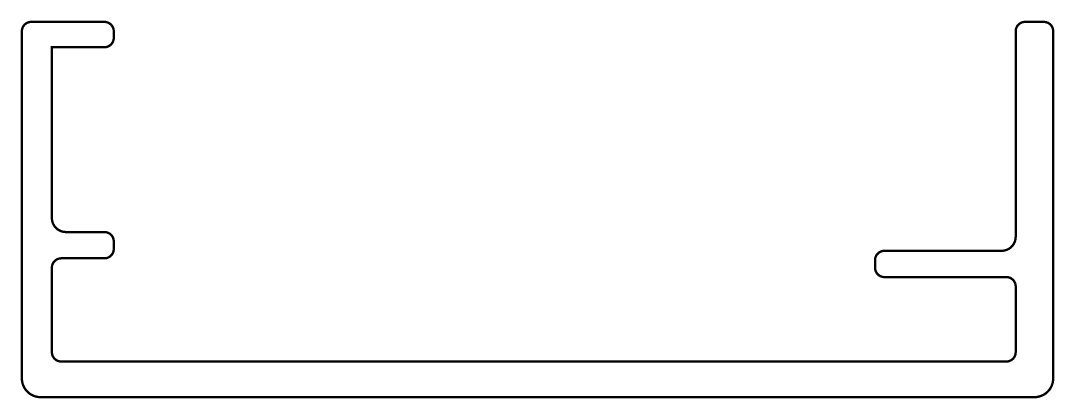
# Model space of a CAD drawing. Extents: x 62 to 172, y 112 to 152.
import ezdxf

# ---------------------------------------------------------------- set-up
doc = ezdxf.new("R2010")
doc.units = 0
doc.layers.get('0').update_dxf_attribs({"linetype": 'CONTINUOUS'})

msp = doc.modelspace()

# ---------------------------------------------------------------- linework, layer by layer
at = {"const_width": 0.25}
msp.add_lwpolyline([(66.59, 129.24, -0.414214), (65.09, 130.74), (65.09, 148.94), (70.69, 148.94, 0.414214), (71.69, 149.94), (71.69, 150.64, 0.414214), (70.69, 151.64), (62.89, 151.64, 0.414214), (61.89, 150.64), (61.89, 113.64, 0.414214), (63.89, 111.64), (169.89, 111.64, 0.414214), (171.89, 113.64), (171.89, 150.64, 0.414214), (170.89, 151.64), (168.89, 151.64, 0.414214), (167.89, 150.64), (167.89, 128.74, -0.414214), (166.39, 127.24), (153.89, 127.24, 0.414214), (152.89, 126.24), (152.89, 125.44, 0.414214), (153.89, 124.44), (166.89, 124.44, -0.414214), (167.89, 123.44), (167.89, 116.44, -0.414214), (166.89, 115.44), (66.09, 115.44, -0.414214), (65.09, 116.44), (65.09, 125.44, -0.414214), (66.09, 126.44), (70.69, 126.44, 0.414214), (71.69, 127.44), (71.69, 128.24, 0.414214), (70.69, 129.24)], format="xyb", close=True, dxfattribs=at)

doc.saveas('drawing.dxf')
